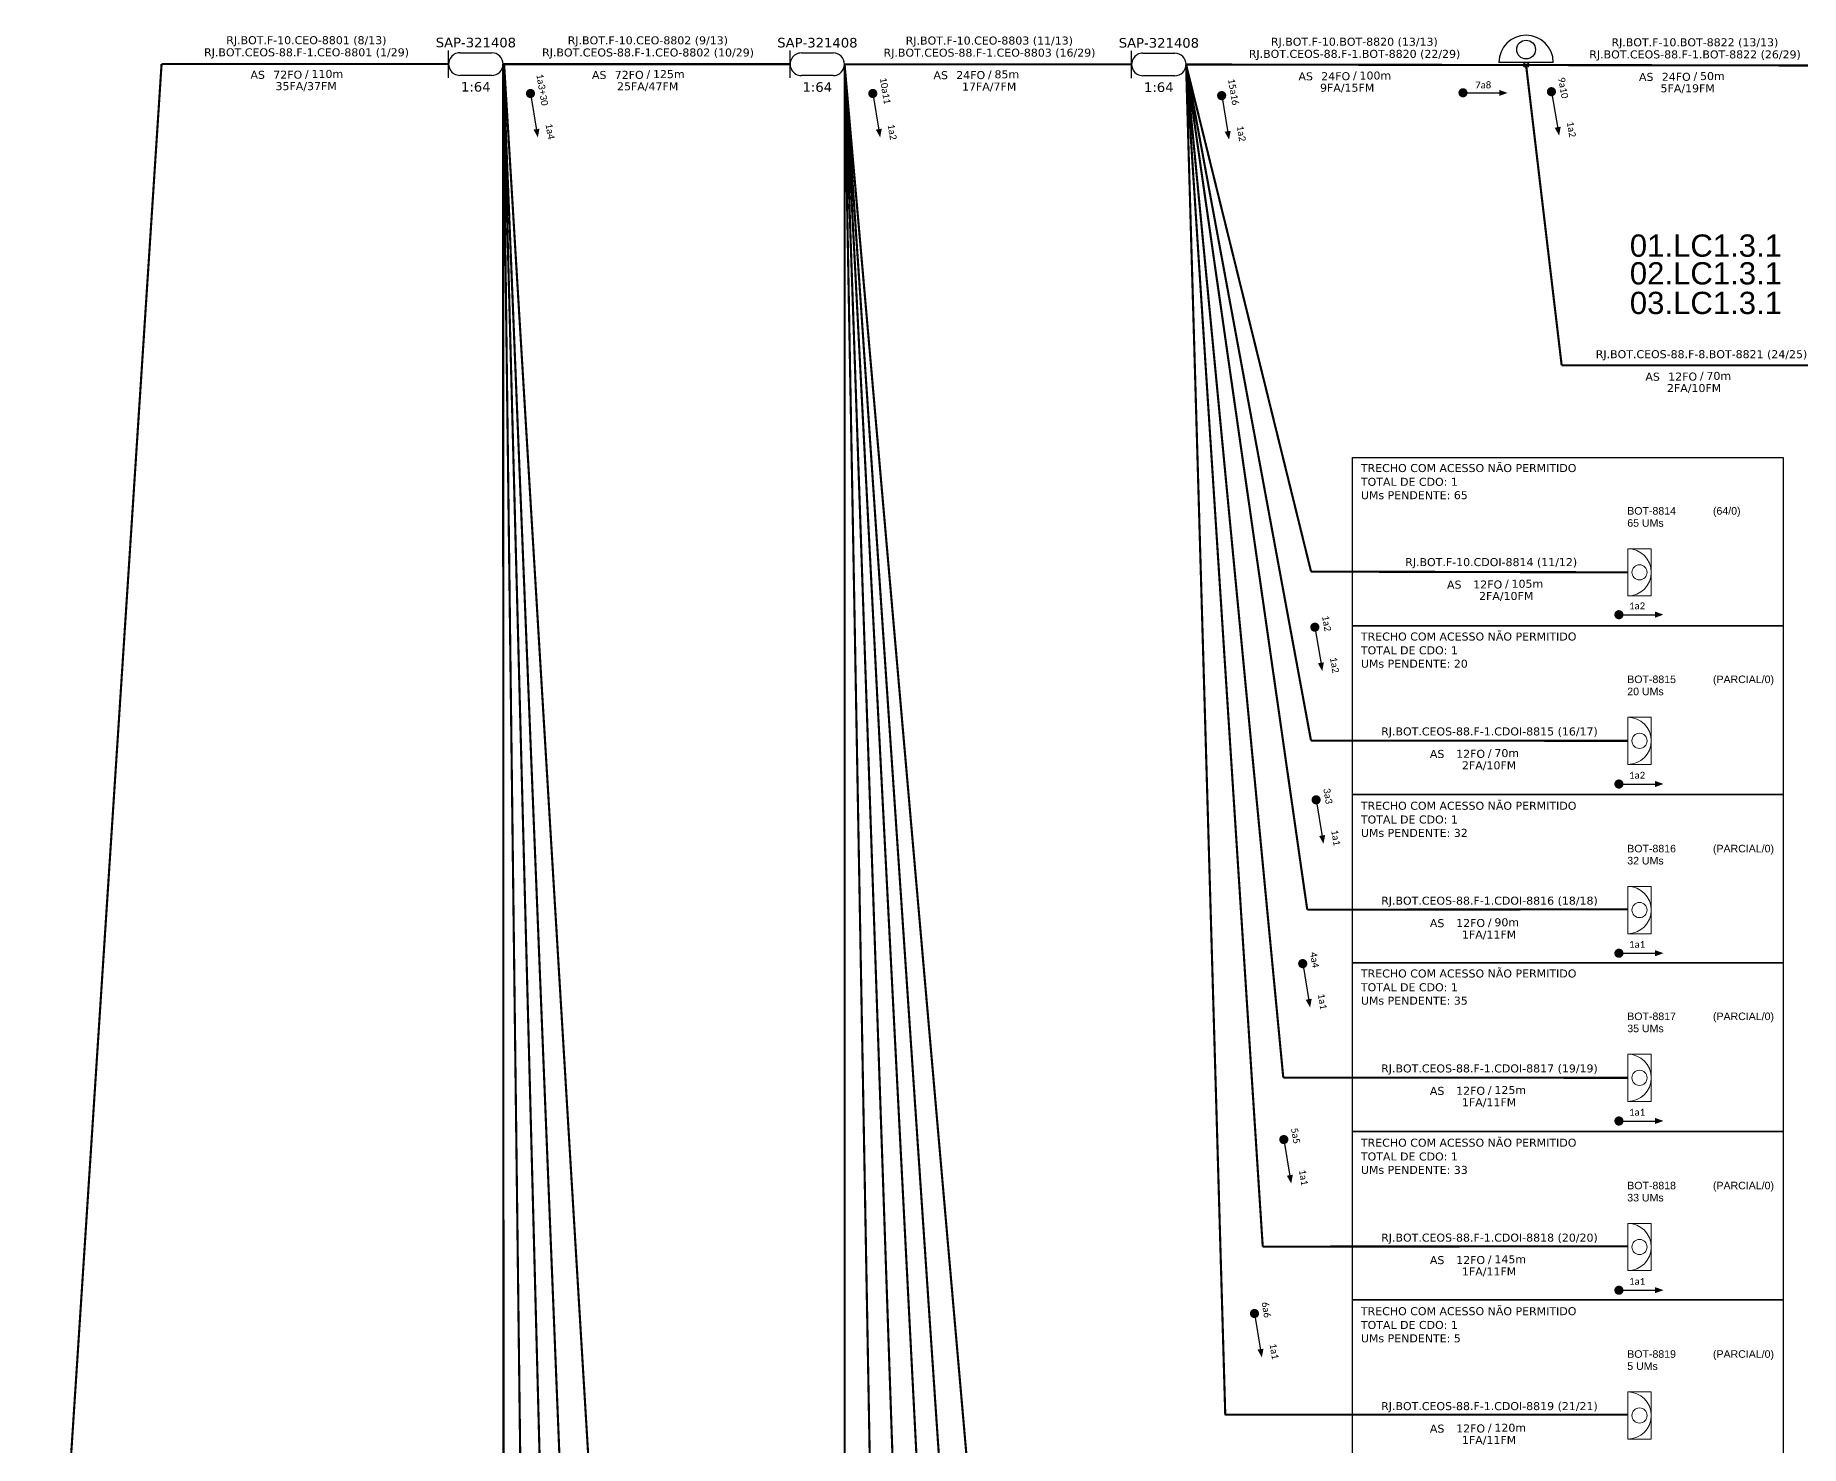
# Model space of a CAD drawing. Header units: millimetres. Extents: x 34016 to 34808, y 58032 to 59264.
# Drawn here: x 34036.5 to 34461.1, y 58644.9 to 58984.2 of the extents above; entities that cross this region are included whole.
import ezdxf
from ezdxf.enums import TextEntityAlignment as Align

# ---------------------------------------------------------------- set-up
doc = ezdxf.new("R2010")
doc.units = ezdxf.units.MM
for name, color, linetype, lineweight in [("20.0-LEGENDA DOS CDO'S", 1, 'Continuous', 0), ('20.1-CDO_INTERIOR', 1, 'Continuous', 0), ('40.1-ETIQUETAS', 1, 'Continuous', 20)]:
    doc.layers.add(name, color=color, linetype=linetype, lineweight=lineweight)
for name, color, linetype in [('20.4-CEOS', 1, 'Continuous'), ('CAP a instalar', 1, 'FENCELINE1'), ('label_cabos', 7, 'Continuous'), ('SETA', 7, 'Continuous'), ('texto', 255, 'Continuous')]:
    doc.layers.add(name, color=color, linetype=linetype)
doc.styles.add('ARIAL', font='arial.ttf')
doc.styles.add('siredit', font='verdana.ttf')
doc.linetypes.add('FENCELINE1', pattern='A,0.25,-0.1,[133,ltypeshp.shx,S=0.1,R=0,X=-0.1,Y=0],-0.1,1', length=1.45)

# ---------------------------------------------------------------- blocks, each defined once
blk = doc.blocks.new('ETIQUETA_RS5F')
at = {"layer": '40.1-ETIQUETAS', "color": 0, "style": 'siredit'}
blk.add_text('/', height=1.5, dxfattribs=at).set_placement((1.58, -1.95), align=Align.MIDDLE_RIGHT)
for tag, p in [('ETIQUETA_R_PRIMARIA', (1.21, 4.1)), ('ETIQUETA_R_SECUNDARIA', (1.21, 2.1)), ('F_ATIVAS/F_MORTAS', (1.14, -4.24))]:
    blk.add_attdef(tag, text='', height=1.5, dxfattribs=at).set_placement(p, align=Align.MIDDLE_CENTER)
for tag, p in [('TIPO_CABO', (-6.58, -2.12)), ('CAP_CABO', (0.4, -2.09))]:
    blk.add_attdef(tag, text='', height=1.5, dxfattribs=at).set_placement(p, align=Align.MIDDLE_RIGHT)
blk.add_attdef('METROS', text='', height=1.5, dxfattribs=at).set_placement((2.14, -1.95), align=Align.MIDDLE_LEFT)
for tag, p in [('FUSÃO_1', (0.85, -8.39)), ('FUSÃO_2', (0.85, -10.6)), ('FUSÃO_3', (0.85, -12.93)), ('FUSÃO_4', (0.85, -15.14)), ('FUSÃO_5', (0.85, -17.16))]:
    blk.add_attdef(tag, text='', height=1.5, dxfattribs=at).set_placement(p, align=Align.CENTER)
blk = doc.blocks.new('CDOE POSTE_')
at = {"color": 1}
blk.add_line((12.92, -5.49), (-2.38, -5.49), dxfattribs=at)
for centre, radius in [((5.27, -1.86), 2.64), ((5.27, -6.2), 0.708)]:
    blk.add_circle(centre, radius, dxfattribs=at)
blk.add_arc((5.27, -5.49), 7.65, 0, 180, dxfattribs=at)
blk = doc.blocks.new('CDOI_INT')
at = {"layer": '20.1-CDO_INTERIOR', "color": 0, "lineweight": 18}
blk.add_lwpolyline([(4.25, -4.25), (4.25, 4.25), (0, 4.25), (0, -4.25)], close=True, dxfattribs=at)
blk.add_circle((2.12, 0), 1.36, dxfattribs=at)
blk.add_arc((0, 0), 4.25, 270, 90, dxfattribs=at)
at = {"layer": "20.0-LEGENDA DOS CDO'S", "color": 0, "style": 'ARIAL'}
for tag, p in [('CDO_N', (-0.08, 10.38)), ('SURVEY', (-0.08, 8.2)), ('SPLITER_1', (21.18, 10.38)), ('SPLITER_2', (21.19, 8.68)), ('SAP', (-0.08, 6.23)), ('1:XX', (5.94, -2.22)), ('UMS', (5.94, -4.24))]:
    blk.add_attdef(tag, p, '', height=1.36, dxfattribs=at)
blk.add_attdef('FIBRAS_UTILIZADAS', text='', height=1.36, dxfattribs=at).set_placement((15.34, 10.38), align=Align.CENTER)

msp = doc.modelspace()

# ---------------------------------------------------------------- linework, layer by layer
at = {"const_width": 1.1}
for points in [[(34401.04, 58971.14, 1), (34401.23, 58970.06, 1)], [(34401.04, 58971.14, 1), (34401.23, 58970.06, 1)], [(34155.47, 58970.71, 1), (34155.66, 58969.63, 1)], [(34155.47, 58970.71, 1), (34155.66, 58969.63, 1)], [(34237.81, 58970.71, 1), (34238, 58969.63, 1)], [(34237.81, 58970.71, 1), (34238, 58969.63, 1)], [(34321.73, 58970.19, 1), (34321.91, 58969.1, 1)], [(34321.73, 58970.19, 1), (34321.91, 58969.1, 1)], [(34379.32, 58970.34, 1), (34380.42, 58970.34, 1)], [(34344.15, 58842.33, 1), (34344.33, 58841.25, 1)], [(34344.15, 58842.33, 1), (34344.33, 58841.25, 1)], [(34344.45, 58800.8, 1), (34344.63, 58799.72, 1)], [(34344.45, 58800.8, 1), (34344.63, 58799.72, 1)], [(34341.22, 58761.41, 1), (34341.41, 58760.32, 1)], [(34341.22, 58761.41, 1), (34341.41, 58760.32, 1)], [(34336.68, 58719.09, 1), (34336.86, 58718, 1)], [(34336.68, 58719.09, 1), (34336.86, 58718, 1)], [(34329.62, 58677.24, 1), (34329.8, 58676.16, 1)], [(34329.62, 58677.24, 1), (34329.8, 58676.16, 1)]]:
    msp.add_lwpolyline(points, format="xyb", close=True, dxfattribs=at)
at = {"color": 3}
for points in [[(34456.9, 58842.09), (34353.3, 58842.09), (34353.3, 58882.61), (34456.9, 58882.61)], [(34456.9, 58801.56), (34353.3, 58801.56), (34353.3, 58842.09), (34456.9, 58842.09)], [(34456.9, 58761.03), (34353.3, 58761.03), (34353.3, 58801.56), (34456.9, 58801.56)], [(34456.9, 58720.51), (34353.3, 58720.51), (34353.3, 58761.03), (34456.9, 58761.03)], [(34456.9, 58679.98), (34353.3, 58679.98), (34353.3, 58720.51), (34456.9, 58720.51)], [(34456.9, 58639.45), (34353.3, 58639.45), (34353.3, 58679.98), (34456.9, 58679.98)]]:
    msp.add_lwpolyline(points, close=True, dxfattribs=at)
for points in [[(34416.82, 58844.79, 1.1, 1.1, 1), (34417.92, 58844.79, 1.1, 1.1, 1)], [(34416.82, 58804.06, 1.1, 1.1, 1), (34417.92, 58804.06, 1.1, 1.1, 1)], [(34416.82, 58763.36, 1.1, 1.1, 1), (34417.92, 58763.36, 1.1, 1.1, 1)], [(34416.82, 58723.01, 1.1, 1.1, 1), (34417.92, 58723.01, 1.1, 1.1, 1)], [(34416.82, 58682.3, 1.1, 1.1, 1), (34417.92, 58682.3, 1.1, 1.1, 1)]]:
    msp.add_lwpolyline(points, format="xyseb", close=True)
at = {"layer": '20.4-CEOS'}
for p, q in [((34138.61, 58979.97), (34146.26, 58979.96)), ((34220.75, 58979.93), (34228.4, 58979.92)), ((34302.89, 58979.88), (34310.54, 58979.87)), ((34146.25, 58974.51), (34138.61, 58974.52)), ((34228.39, 58974.47), (34220.74, 58974.48)), ((34310.53, 58974.42), (34302.88, 58974.43))]:
    msp.add_line(p, q, dxfattribs=at)
for points in [[(34135.88, 58973.96), (34135.89, 58980.54)], [(34218.02, 58973.92), (34218.03, 58980.49)], [(34300.16, 58973.88), (34300.17, 58980.45)]]:
    msp.add_lwpolyline(points, dxfattribs=at)
for centre, start, end in [((34138.61, 58977.25), 89.9211, 269.9211), ((34146.25, 58977.24), 269.9211, 89.9211), ((34220.75, 58977.2), 89.9211, 269.9211), ((34228.39, 58977.19), 269.9211, 89.9211), ((34302.89, 58977.16), 89.9211, 269.9211), ((34310.53, 58977.15), 269.9211, 89.9211)]:
    msp.add_arc(centre, 2.72, start, end, dxfattribs=at)
at = {"layer": 'CAP a instalar', "linetype": 'FENCELINE1', "ltscale": 7, "const_width": 0.513}
for points in [[(34066.84, 58977.28), (34036.73, 58514.24)], [(34066.84, 58977.28), (34135.88, 58977.25)], [(34148.98, 58977.23), (34218.02, 58977.21)], [(34188.05, 58335.05), (34149.23, 58977.23)], [(34231.12, 58977.19), (34300.16, 58977.16)], [(34231.12, 58977.19), (34231.12, 58393.45)], [(34313.14, 58977.14), (34313.14, 58977.14), (34395.1, 58977.01)], [(34395.04, 58977.01), (34395.04, 58977.01), (34477.01, 58976.88)], [(34395.04, 58977.01), (34403.6, 58904.77)], [(34474.14, 58904.77), (34403.6, 58904.77)]]:
    msp.add_lwpolyline(points, dxfattribs=at)
at = {"layer": 'CAP a instalar', "color": 251, "linetype": 'FENCELINE1', "ltscale": 7, "const_width": 0.513}
for points in [[(34148.98, 58977.23), (34177.01, 58285.13)], [(34148.98, 58977.23), (34168.2, 58244.53)], [(34158.5, 58204.21), (34148.98, 58977.23)], [(34148.98, 58977.23), (34149.23, 58163.45)], [(34231.12, 58977.19), (34264.49, 58596.39)], [(34231.12, 58977.19), (34259.69, 58555.73)], [(34255, 58515.06), (34231.12, 58977.19)], [(34231.12, 58977.19), (34248.42, 58474.68)], [(34231.12, 58977.19), (34240.93, 58434.01)], [(34313.26, 58977.14), (34343.32, 58855.16)], [(34313.26, 58977.14), (34343.31, 58814.5)], [(34342.4, 58773.84), (34313.26, 58977.14)], [(34313.26, 58977.14), (34336.64, 58733.45)], [(34313.26, 58977.14), (34331.7, 58692.79)], [(34313.26, 58977.14), (34322.69, 58652.22)], [(34343.32, 58855.16), (34419.48, 58854.98)], [(34343.31, 58814.5), (34419.48, 58814.46)], [(34342.4, 58773.84), (34419.48, 58773.93)], [(34336.64, 58733.45), (34419.48, 58733.4)], [(34331.7, 58692.79), (34419.48, 58692.88)], [(34322.69, 58652.35), (34419.48, 58652.35)]]:
    msp.add_lwpolyline(points, dxfattribs=at)
at = {"layer": 'SETA'}
for points in [[(34155.57, 58970.17), (34157.12, 58960.84)], [(34155.57, 58970.17), (34157.12, 58960.84)], [(34237.9, 58970.17), (34239.46, 58960.84)], [(34237.9, 58970.17), (34239.46, 58960.84)], [(34321.82, 58969.65), (34323.38, 58960.32)], [(34321.82, 58969.65), (34323.38, 58960.32)], [(34379.87, 58970.34), (34389.33, 58970.34)], [(34401.14, 58970.6), (34402.76, 58961.29)], [(34401.14, 58970.6), (34402.76, 58961.29)], [(34417.37, 58844.79), (34426.82, 58844.79)], [(34344.24, 58841.79), (34345.8, 58832.46)], [(34344.24, 58841.79), (34345.8, 58832.46)], [(34417.37, 58804.06), (34426.82, 58804.06)], [(34344.54, 58800.26), (34346.1, 58790.93)], [(34344.54, 58800.26), (34346.1, 58790.93)], [(34341.32, 58760.87), (34342.87, 58751.54)], [(34341.32, 58760.87), (34342.87, 58751.54)], [(34417.37, 58763.36), (34426.82, 58763.36)], [(34417.37, 58723.01), (34426.82, 58723.01)], [(34336.77, 58718.54), (34338.33, 58709.22)], [(34336.77, 58718.54), (34338.33, 58709.22)], [(34417.37, 58682.3), (34426.82, 58682.3)], [(34329.71, 58676.7), (34331.27, 58667.37)], [(34329.71, 58676.7), (34331.27, 58667.37)]]:
    msp.add_lwpolyline(points, dxfattribs=at)
for points in [[(34388.57, 58971.03), (34390.59, 58970.3), (34388.57, 58969.57)], [(34157.74, 58961.71), (34157.34, 58959.61), (34156.29, 58961.47)], [(34157.74, 58961.71), (34157.34, 58959.61), (34156.29, 58961.47)], [(34240.07, 58961.71), (34239.68, 58959.61), (34238.63, 58961.47)], [(34240.07, 58961.71), (34239.68, 58959.61), (34238.63, 58961.47)], [(34323.99, 58961.19), (34323.6, 58959.08), (34322.54, 58960.95)], [(34323.99, 58961.19), (34323.6, 58959.08), (34322.54, 58960.95)], [(34403.37, 58962.16), (34402.99, 58960.05), (34401.92, 58961.91)], [(34403.37, 58962.16), (34402.99, 58960.05), (34401.92, 58961.91)], [(34426.06, 58845.54), (34428.08, 58844.81), (34426.06, 58844.07)], [(34346.41, 58833.34), (34346.02, 58831.23), (34344.96, 58833.09)], [(34346.41, 58833.34), (34346.02, 58831.23), (34344.96, 58833.09)], [(34426.06, 58804.81), (34428.08, 58804.08), (34426.06, 58803.34)], [(34346.71, 58791.8), (34346.32, 58789.69), (34345.26, 58791.56)], [(34346.71, 58791.8), (34346.32, 58789.69), (34345.26, 58791.56)], [(34426.06, 58764.11), (34428.08, 58763.37), (34426.06, 58762.64)], [(34343.48, 58752.41), (34343.09, 58750.3), (34342.04, 58752.17)], [(34343.48, 58752.41), (34343.09, 58750.3), (34342.04, 58752.17)], [(34426.06, 58723.76), (34428.08, 58723.02), (34426.06, 58722.29)], [(34338.94, 58710.09), (34338.55, 58707.98), (34337.49, 58709.85)], [(34338.94, 58710.09), (34338.55, 58707.98), (34337.49, 58709.85)], [(34426.06, 58683.05), (34428.08, 58682.32), (34426.06, 58681.59)], [(34331.88, 58668.25), (34331.49, 58666.14), (34330.44, 58668.01)], [(34331.88, 58668.25), (34331.49, 58666.14), (34330.44, 58668.01)]]:
    msp.add_solid(points, dxfattribs=at)

# ---------------------------------------------------------------- block references
at = {"layer": '40.1-ETIQUETAS'}
ref = msp.add_blockref('ETIQUETA_RS5F', (34100.19, 58977.37), dxfattribs=dict(at, xscale=1.283039983498748, yscale=1.283039983498748, zscale=1.283039983498748))
ref.add_attrib('ETIQUETA_R_PRIMARIA', 'RJ.BOT.F-10.CEO-8801 (8/13)', dxfattribs={"color": 0, "height": 1.9246, "style": 'siredit'}).set_placement((34101.66, 58982.99), align=Align.MIDDLE_CENTER)
ref.add_attrib('ETIQUETA_R_SECUNDARIA', 'RJ.BOT.CEOS-88.F-1.CEO-8801 (1/29)', dxfattribs={"color": 0, "height": 1.9246, "style": 'siredit'}).set_placement((34101.7, 58980.07), align=Align.MIDDLE_CENTER)
ref.add_attrib('TIPO_CABO', 'AS', dxfattribs={"color": 0, "height": 1.925, "style": 'siredit'}).set_placement((34091.7, 58974.66), align=Align.MIDDLE_RIGHT)
ref.add_attrib('CAP_CABO', '72FO', dxfattribs={"color": 0, "height": 1.925, "style": 'siredit'}).set_placement((34100.66, 58974.69), align=Align.MIDDLE_RIGHT)
ref.add_attrib('METROS', '110m', dxfattribs={"color": 0, "height": 1.925, "style": 'siredit'}).set_placement((34102.9, 58974.87), align=Align.MIDDLE_LEFT)
ref.add_attrib('F_ATIVAS/F_MORTAS', '35FA/37FM', dxfattribs={"color": 0, "height": 1.925, "style": 'siredit'}).set_placement((34101.61, 58971.93), align=Align.MIDDLE_CENTER)
ref = msp.add_blockref('ETIQUETA_RS5F', (34182.33, 58977.33), dxfattribs=dict(at, xscale=1.283039983498748, yscale=1.283039983498748, zscale=1.283039983498748))
ref.add_attrib('ETIQUETA_R_PRIMARIA', 'RJ.BOT.F-10.CEO-8802 (9/13)', dxfattribs={"color": 0, "height": 1.9246, "style": 'siredit'}).set_placement((34183.8, 58982.95), align=Align.MIDDLE_CENTER)
ref.add_attrib('ETIQUETA_R_SECUNDARIA', 'RJ.BOT.CEOS-88.F-1.CEO-8802 (10/29)', dxfattribs={"color": 0, "height": 1.9246, "style": 'siredit'}).set_placement((34183.84, 58980.03), align=Align.MIDDLE_CENTER)
ref.add_attrib('TIPO_CABO', 'AS', dxfattribs={"color": 0, "height": 1.925, "style": 'siredit'}).set_placement((34173.84, 58974.62), align=Align.MIDDLE_RIGHT)
ref.add_attrib('CAP_CABO', '72FO', dxfattribs={"color": 0, "height": 1.925, "style": 'siredit'}).set_placement((34182.8, 58974.65), align=Align.MIDDLE_RIGHT)
ref.add_attrib('METROS', '125m', dxfattribs={"color": 0, "height": 1.925, "style": 'siredit'}).set_placement((34185.04, 58974.82), align=Align.MIDDLE_LEFT)
ref.add_attrib('F_ATIVAS/F_MORTAS', '25FA/47FM', dxfattribs={"color": 0, "height": 1.925, "style": 'siredit'}).set_placement((34183.75, 58971.89), align=Align.MIDDLE_CENTER)
ref = msp.add_blockref('ETIQUETA_RS5F', (34264.47, 58977.29), dxfattribs=dict(at, xscale=1.283039983498748, yscale=1.283039983498748, zscale=1.283039983498748))
ref.add_attrib('ETIQUETA_R_PRIMARIA', 'RJ.BOT.F-10.CEO-8803 (11/13)', dxfattribs={"color": 0, "height": 1.9246, "style": 'siredit'}).set_placement((34265.94, 58982.9), align=Align.MIDDLE_CENTER)
ref.add_attrib('ETIQUETA_R_SECUNDARIA', 'RJ.BOT.CEOS-88.F-1.CEO-8803 (16/29)', dxfattribs={"color": 0, "height": 1.9246, "style": 'siredit'}).set_placement((34265.98, 58979.99), align=Align.MIDDLE_CENTER)
ref.add_attrib('TIPO_CABO', 'AS', dxfattribs={"color": 0, "height": 1.925, "style": 'siredit'}).set_placement((34255.98, 58974.57), align=Align.MIDDLE_RIGHT)
ref.add_attrib('CAP_CABO', '24FO', dxfattribs={"color": 0, "height": 1.925, "style": 'siredit'}).set_placement((34264.94, 58974.6), align=Align.MIDDLE_RIGHT)
ref.add_attrib('METROS', '85m', dxfattribs={"color": 0, "height": 1.925, "style": 'siredit'}).set_placement((34267.18, 58974.78), align=Align.MIDDLE_LEFT)
ref.add_attrib('F_ATIVAS/F_MORTAS', '17FA/7FM', dxfattribs={"color": 0, "height": 1.925, "style": 'siredit'}).set_placement((34265.89, 58971.84), align=Align.MIDDLE_CENTER)
ref = msp.add_blockref('ETIQUETA_RS5F', (34352.26, 58977), dxfattribs=dict(at, xscale=1.283039983498748, yscale=1.283039983498748, zscale=1.283039983498748))
ref.add_attrib('ETIQUETA_R_PRIMARIA', 'RJ.BOT.F-10.BOT-8820 (13/13)', dxfattribs={"color": 0, "height": 1.9246, "style": 'siredit'}).set_placement((34353.73, 58982.62), align=Align.MIDDLE_CENTER)
ref.add_attrib('ETIQUETA_R_SECUNDARIA', 'RJ.BOT.CEOS-88.F-1.BOT-8820 (22/29)', dxfattribs={"color": 0, "height": 1.9246, "style": 'siredit'}).set_placement((34353.78, 58979.7), align=Align.MIDDLE_CENTER)
ref.add_attrib('TIPO_CABO', 'AS', dxfattribs={"color": 0, "height": 1.925, "style": 'siredit'}).set_placement((34343.77, 58974.29), align=Align.MIDDLE_RIGHT)
ref.add_attrib('CAP_CABO', '24FO', dxfattribs={"color": 0, "height": 1.925, "style": 'siredit'}).set_placement((34352.73, 58974.32), align=Align.MIDDLE_RIGHT)
ref.add_attrib('METROS', '100m', dxfattribs={"color": 0, "height": 1.925, "style": 'siredit'}).set_placement((34354.97, 58974.49), align=Align.MIDDLE_LEFT)
ref.add_attrib('F_ATIVAS/F_MORTAS', '9FA/15FM', dxfattribs={"color": 0, "height": 1.925, "style": 'siredit'}).set_placement((34352, 58971.55), align=Align.MIDDLE_CENTER)
ref = msp.add_blockref('ETIQUETA_RS5F', (34434.17, 58976.87), dxfattribs=dict(at, xscale=1.283039983498748, yscale=1.283039983498748, zscale=1.283039983498748))
ref.add_attrib('ETIQUETA_R_PRIMARIA', 'RJ.BOT.F-10.BOT-8822 (13/13)', dxfattribs={"color": 0, "height": 1.9246, "style": 'siredit'}).set_placement((34435.64, 58982.48), align=Align.MIDDLE_CENTER)
ref.add_attrib('ETIQUETA_R_SECUNDARIA', 'RJ.BOT.CEOS-88.F-1.BOT-8822 (26/29)', dxfattribs={"color": 0, "height": 1.9246, "style": 'siredit'}).set_placement((34435.68, 58979.57), align=Align.MIDDLE_CENTER)
ref.add_attrib('TIPO_CABO', 'AS', dxfattribs={"color": 0, "height": 1.925, "style": 'siredit'}).set_placement((34425.68, 58974.16), align=Align.MIDDLE_RIGHT)
ref.add_attrib('CAP_CABO', '24FO', dxfattribs={"color": 0, "height": 1.925, "style": 'siredit'}).set_placement((34434.64, 58974.18), align=Align.MIDDLE_RIGHT)
ref.add_attrib('METROS', '50m', dxfattribs={"color": 0, "height": 1.925, "style": 'siredit'}).set_placement((34436.88, 58974.36), align=Align.MIDDLE_LEFT)
ref.add_attrib('F_ATIVAS/F_MORTAS', '5FA/19FM', dxfattribs={"color": 0, "height": 1.925, "style": 'siredit'}).set_placement((34433.91, 58971.42), align=Align.MIDDLE_CENTER)
ref = msp.add_blockref('ETIQUETA_RS5F', (34435.71, 58904.76), dxfattribs=dict(at, xscale=1.283039983498748, yscale=1.283039983498748, zscale=1.283039983498748))
ref.add_attrib('ETIQUETA_R_SECUNDARIA', 'RJ.BOT.CEOS-88.F-8.BOT-8821 (24/25)', dxfattribs={"color": 0, "height": 1.9246, "style": 'siredit'}).set_placement((34437.23, 58907.46), align=Align.MIDDLE_CENTER)
ref.add_attrib('TIPO_CABO', 'AS', dxfattribs={"color": 0, "height": 1.925, "style": 'siredit'}).set_placement((34427.22, 58902.04), align=Align.MIDDLE_RIGHT)
ref.add_attrib('CAP_CABO', '12FO', dxfattribs={"color": 0, "height": 1.925, "style": 'siredit'}).set_placement((34436.18, 58902.07), align=Align.MIDDLE_RIGHT)
ref.add_attrib('METROS', '70m', dxfattribs={"color": 0, "height": 1.925, "style": 'siredit'}).set_placement((34438.42, 58902.25), align=Align.MIDDLE_LEFT)
ref.add_attrib('F_ATIVAS/F_MORTAS', '2FA/10FM', dxfattribs={"color": 0, "height": 1.925, "style": 'siredit'}).set_placement((34435.45, 58899.31), align=Align.MIDDLE_CENTER)
at = {"layer": '40.1-ETIQUETAS', "color": 251}
ref = msp.add_blockref('CDOI_INT', (34419.48, 58854.98), dxfattribs=dict(at, xscale=1.336957873303117, yscale=1.336957873303117, zscale=1.336957873303117))
ref.add_attrib('CDO_N', 'BOT-8814', (34419.37, 58868.86), dxfattribs={"layer": "20.0-LEGENDA DOS CDO'S", "color": 0, "height": 1.819, "style": 'ARIAL'})
ref.add_attrib('FIBRAS_UTILIZADAS', '(64/0)', (34439.99, 58868.86), dxfattribs={"layer": "20.0-LEGENDA DOS CDO'S", "color": 0, "height": 1.819, "style": 'ARIAL'})
ref.add_attrib('SURVEY', '65 UMs', (34419.38, 58865.95), dxfattribs={"layer": "20.0-LEGENDA DOS CDO'S", "color": 0, "height": 1.819, "style": 'ARIAL'})
ref = msp.add_blockref('ETIQUETA_RS5F', (34388.83, 58854.75), dxfattribs=dict(at, xscale=1.283039976607909, yscale=1.283039976607909, zscale=1.283039976607909))
ref.add_attrib('ETIQUETA_R_SECUNDARIA', 'RJ.BOT.F-10.CDOI-8814 (11/12)', dxfattribs={"color": 0, "height": 1.9246, "style": 'siredit'}).set_placement((34386.64, 58857.45), align=Align.MIDDLE_CENTER)
ref.add_attrib('TIPO_CABO', 'AS ', dxfattribs={"color": 0, "height": 1.925, "style": 'siredit'}).set_placement((34380.34, 58852.03), align=Align.MIDDLE_RIGHT)
ref.add_attrib('CAP_CABO', '12FO', dxfattribs={"color": 0, "height": 1.925, "style": 'siredit'}).set_placement((34389.3, 58852.06), align=Align.MIDDLE_RIGHT)
ref.add_attrib('METROS', '105m', dxfattribs={"color": 0, "height": 1.925, "style": 'siredit'}).set_placement((34391.54, 58852.24), align=Align.MIDDLE_LEFT)
ref.add_attrib('F_ATIVAS/F_MORTAS', '2FA/10FM', dxfattribs={"color": 0, "height": 1.925, "style": 'siredit'}).set_placement((34390.25, 58849.3), align=Align.MIDDLE_CENTER)
ref = msp.add_blockref('CDOI_INT', (34419.48, 58814.46), dxfattribs=dict(at, xscale=1.336957873303117, yscale=1.336957873303117, zscale=1.336957873303117))
ref.add_attrib('CDO_N', 'BOT-8815', (34419.37, 58828.34), dxfattribs={"layer": "20.0-LEGENDA DOS CDO'S", "color": 0, "height": 1.819, "style": 'ARIAL'})
ref.add_attrib('FIBRAS_UTILIZADAS', '(PARCIAL/0)', (34439.99, 58828.34), dxfattribs={"layer": "20.0-LEGENDA DOS CDO'S", "color": 0, "height": 1.8186, "style": 'ARIAL'})
ref.add_attrib('SURVEY', '20 UMs', (34419.38, 58825.42), dxfattribs={"layer": "20.0-LEGENDA DOS CDO'S", "color": 0, "height": 1.819, "style": 'ARIAL'})
ref = msp.add_blockref('ETIQUETA_RS5F', (34384.71, 58814.02), dxfattribs=dict(at, xscale=1.283039976607909, yscale=1.283039976607909, zscale=1.283039976607909))
ref.add_attrib('ETIQUETA_R_SECUNDARIA', 'RJ.BOT.CEOS-88.F-1.CDOI-8815 (16/17)', dxfattribs={"color": 0, "height": 1.9246, "style": 'siredit'}).set_placement((34386.23, 58816.72), align=Align.MIDDLE_CENTER)
ref.add_attrib('TIPO_CABO', 'AS ', dxfattribs={"color": 0, "height": 1.925, "style": 'siredit'}).set_placement((34376.22, 58811.3), align=Align.MIDDLE_RIGHT)
ref.add_attrib('CAP_CABO', '12FO', dxfattribs={"color": 0, "height": 1.925, "style": 'siredit'}).set_placement((34385.18, 58811.33), align=Align.MIDDLE_RIGHT)
ref.add_attrib('METROS', '70m', dxfattribs={"color": 0, "height": 1.925, "style": 'siredit'}).set_placement((34387.42, 58811.51), align=Align.MIDDLE_LEFT)
ref.add_attrib('F_ATIVAS/F_MORTAS', '2FA/10FM', dxfattribs={"color": 0, "height": 1.925, "style": 'siredit'}).set_placement((34386.14, 58808.57), align=Align.MIDDLE_CENTER)
ref = msp.add_blockref('CDOI_INT', (34419.48, 58773.75), dxfattribs=dict(at, xscale=1.336957873303117, yscale=1.336957873303117, zscale=1.336957873303117))
ref.add_attrib('CDO_N', 'BOT-8816', (34419.37, 58787.63), dxfattribs={"layer": "20.0-LEGENDA DOS CDO'S", "color": 0, "height": 1.819, "style": 'ARIAL'})
ref.add_attrib('FIBRAS_UTILIZADAS', '(PARCIAL/0)', (34439.99, 58787.63), dxfattribs={"layer": "20.0-LEGENDA DOS CDO'S", "color": 0, "height": 1.8186, "style": 'ARIAL'})
ref.add_attrib('SURVEY', '32 UMs', (34419.38, 58784.72), dxfattribs={"layer": "20.0-LEGENDA DOS CDO'S", "color": 0, "height": 1.819, "style": 'ARIAL'})
ref = msp.add_blockref('ETIQUETA_RS5F', (34384.71, 58773.31), dxfattribs=dict(at, xscale=1.283039976607909, yscale=1.283039976607909, zscale=1.283039976607909))
ref.add_attrib('ETIQUETA_R_SECUNDARIA', 'RJ.BOT.CEOS-88.F-1.CDOI-8816 (18/18)', dxfattribs={"color": 0, "height": 1.9246, "style": 'siredit'}).set_placement((34386.23, 58776.01), align=Align.MIDDLE_CENTER)
ref.add_attrib('TIPO_CABO', 'AS ', dxfattribs={"color": 0, "height": 1.925, "style": 'siredit'}).set_placement((34376.22, 58770.6), align=Align.MIDDLE_RIGHT)
ref.add_attrib('CAP_CABO', '12FO', dxfattribs={"color": 0, "height": 1.925, "style": 'siredit'}).set_placement((34385.18, 58770.63), align=Align.MIDDLE_RIGHT)
ref.add_attrib('METROS', '90m', dxfattribs={"color": 0, "height": 1.925, "style": 'siredit'}).set_placement((34387.42, 58770.81), align=Align.MIDDLE_LEFT)
ref.add_attrib('F_ATIVAS/F_MORTAS', '1FA/11FM', dxfattribs={"color": 0, "height": 1.925, "style": 'siredit'}).set_placement((34386.14, 58767.87), align=Align.MIDDLE_CENTER)
ref = msp.add_blockref('CDOI_INT', (34419.48, 58733.4), dxfattribs=dict(at, xscale=1.336957873303117, yscale=1.336957873303117, zscale=1.336957873303117))
ref.add_attrib('CDO_N', 'BOT-8817', (34419.37, 58747.28), dxfattribs={"layer": "20.0-LEGENDA DOS CDO'S", "color": 0, "height": 1.819, "style": 'ARIAL'})
ref.add_attrib('FIBRAS_UTILIZADAS', '(PARCIAL/0)', (34439.99, 58747.28), dxfattribs={"layer": "20.0-LEGENDA DOS CDO'S", "color": 0, "height": 1.8186, "style": 'ARIAL'})
ref.add_attrib('SURVEY', '35 UMs', (34419.38, 58744.37), dxfattribs={"layer": "20.0-LEGENDA DOS CDO'S", "color": 0, "height": 1.819, "style": 'ARIAL'})
ref = msp.add_blockref('ETIQUETA_RS5F', (34384.71, 58732.96), dxfattribs=dict(at, xscale=1.283039976607909, yscale=1.283039976607909, zscale=1.283039976607909))
ref.add_attrib('ETIQUETA_R_SECUNDARIA', 'RJ.BOT.CEOS-88.F-1.CDOI-8817 (19/19)', dxfattribs={"color": 0, "height": 1.9246, "style": 'siredit'}).set_placement((34386.23, 58735.66), align=Align.MIDDLE_CENTER)
ref.add_attrib('TIPO_CABO', 'AS ', dxfattribs={"color": 0, "height": 1.925, "style": 'siredit'}).set_placement((34376.22, 58730.25), align=Align.MIDDLE_RIGHT)
ref.add_attrib('CAP_CABO', '12FO', dxfattribs={"color": 0, "height": 1.925, "style": 'siredit'}).set_placement((34385.18, 58730.28), align=Align.MIDDLE_RIGHT)
ref.add_attrib('METROS', '125m', dxfattribs={"color": 0, "height": 1.925, "style": 'siredit'}).set_placement((34387.42, 58730.46), align=Align.MIDDLE_LEFT)
ref.add_attrib('F_ATIVAS/F_MORTAS', '1FA/11FM', dxfattribs={"color": 0, "height": 1.925, "style": 'siredit'}).set_placement((34386.14, 58727.52), align=Align.MIDDLE_CENTER)
ref = msp.add_blockref('CDOI_INT', (34419.48, 58692.7), dxfattribs=dict(at, xscale=1.336957873303117, yscale=1.336957873303117, zscale=1.336957873303117))
ref.add_attrib('CDO_N', 'BOT-8818', (34419.37, 58706.58), dxfattribs={"layer": "20.0-LEGENDA DOS CDO'S", "color": 0, "height": 1.819, "style": 'ARIAL'})
ref.add_attrib('FIBRAS_UTILIZADAS', '(PARCIAL/0)', (34439.99, 58706.58), dxfattribs={"layer": "20.0-LEGENDA DOS CDO'S", "color": 0, "height": 1.8186, "style": 'ARIAL'})
ref.add_attrib('SURVEY', '33 UMs', (34419.38, 58703.66), dxfattribs={"layer": "20.0-LEGENDA DOS CDO'S", "color": 0, "height": 1.819, "style": 'ARIAL'})
ref = msp.add_blockref('ETIQUETA_RS5F', (34384.71, 58692.26), dxfattribs=dict(at, xscale=1.283039976607909, yscale=1.283039976607909, zscale=1.283039976607909))
ref.add_attrib('ETIQUETA_R_SECUNDARIA', 'RJ.BOT.CEOS-88.F-1.CDOI-8818 (20/20)', dxfattribs={"color": 0, "height": 1.9246, "style": 'siredit'}).set_placement((34386.23, 58694.96), align=Align.MIDDLE_CENTER)
ref.add_attrib('TIPO_CABO', 'AS ', dxfattribs={"color": 0, "height": 1.925, "style": 'siredit'}).set_placement((34376.22, 58689.55), align=Align.MIDDLE_RIGHT)
ref.add_attrib('CAP_CABO', '12FO', dxfattribs={"color": 0, "height": 1.925, "style": 'siredit'}).set_placement((34385.18, 58689.57), align=Align.MIDDLE_RIGHT)
ref.add_attrib('METROS', '145m', dxfattribs={"color": 0, "height": 1.925, "style": 'siredit'}).set_placement((34387.42, 58689.75), align=Align.MIDDLE_LEFT)
ref.add_attrib('F_ATIVAS/F_MORTAS', '1FA/11FM', dxfattribs={"color": 0, "height": 1.925, "style": 'siredit'}).set_placement((34386.14, 58686.81), align=Align.MIDDLE_CENTER)
ref = msp.add_blockref('CDOI_INT', (34419.48, 58652.17), dxfattribs=dict(at, xscale=1.336957873303117, yscale=1.336957873303117, zscale=1.336957873303117))
ref.add_attrib('CDO_N', 'BOT-8819', (34419.37, 58666.05), dxfattribs={"layer": "20.0-LEGENDA DOS CDO'S", "color": 0, "height": 1.819, "style": 'ARIAL'})
ref.add_attrib('FIBRAS_UTILIZADAS', '(PARCIAL/0)', (34439.99, 58666.05), dxfattribs={"layer": "20.0-LEGENDA DOS CDO'S", "color": 0, "height": 1.8186, "style": 'ARIAL'})
ref.add_attrib('SURVEY', '5 UMs', (34419.38, 58663.14), dxfattribs={"layer": "20.0-LEGENDA DOS CDO'S", "color": 0, "height": 1.819, "style": 'ARIAL'})
ref = msp.add_blockref('ETIQUETA_RS5F', (34384.71, 58651.73), dxfattribs=dict(at, xscale=1.283039976607909, yscale=1.283039976607909, zscale=1.283039976607909))
ref.add_attrib('ETIQUETA_R_SECUNDARIA', 'RJ.BOT.CEOS-88.F-1.CDOI-8819 (21/21)', dxfattribs={"color": 0, "height": 1.9246, "style": 'siredit'}).set_placement((34386.23, 58654.43), align=Align.MIDDLE_CENTER)
ref.add_attrib('TIPO_CABO', 'AS ', dxfattribs={"color": 0, "height": 1.925, "style": 'siredit'}).set_placement((34376.22, 58649.02), align=Align.MIDDLE_RIGHT)
ref.add_attrib('CAP_CABO', '12FO', dxfattribs={"color": 0, "height": 1.925, "style": 'siredit'}).set_placement((34385.18, 58649.05), align=Align.MIDDLE_RIGHT)
ref.add_attrib('METROS', '120m', dxfattribs={"color": 0, "height": 1.925, "style": 'siredit'}).set_placement((34387.42, 58649.23), align=Align.MIDDLE_LEFT)
ref.add_attrib('F_ATIVAS/F_MORTAS', '1FA/11FM', dxfattribs={"color": 0, "height": 1.925, "style": 'siredit'}).set_placement((34386.14, 58646.29), align=Align.MIDDLE_CENTER)
at = {"layer": 'label_cabos', "xscale": 0.8553599894046784, "yscale": 0.8553599894046784, "zscale": 0.85536}
msp.add_blockref('CDOE POSTE_', (34390.53, 58982.32), dxfattribs=at)

# ---------------------------------------------------------------- texts
at = {"color": 3, "style": 'siredit'}
for s, p in [('TRECHO COM ACESSO NÃO PERMITIDO', (34355.31, 58879.11)), ('TOTAL DE CDO: 1', (34355.31, 58875.8)), ('UMs PENDENTE: 65', (34355.31, 58872.58)), ('TRECHO COM ACESSO NÃO PERMITIDO', (34355.31, 58838.58)), ('TOTAL DE CDO: 1', (34355.31, 58835.27)), ('UMs PENDENTE: 20', (34355.31, 58832.05)), ('TRECHO COM ACESSO NÃO PERMITIDO', (34355.31, 58797.88)), ('TOTAL DE CDO: 1', (34355.31, 58794.57)), ('UMs PENDENTE: 32', (34355.31, 58791.35)), ('TRECHO COM ACESSO NÃO PERMITIDO', (34355.31, 58757.53)), ('TOTAL DE CDO: 1', (34355.31, 58754.22)), ('UMs PENDENTE: 35', (34355.31, 58751)), ('TRECHO COM ACESSO NÃO PERMITIDO', (34355.31, 58716.83)), ('TOTAL DE CDO: 1', (34355.31, 58713.51)), ('UMs PENDENTE: 33', (34355.31, 58710.29)), ('TRECHO COM ACESSO NÃO PERMITIDO', (34355.31, 58676.3)), ('TOTAL DE CDO: 1', (34355.31, 58672.99)), ('UMs PENDENTE: 5', (34355.31, 58669.77))]:
    msp.add_text(s, height=1.9246, dxfattribs=at).set_placement(p)
at = {"char_height": 1.65, "width": 27.8947, "attachment_point": 5, "style": 'ARIAL'}
for s, insert in [('\\C7;\\fCalibri|b0|i0|c0|p34;1a2', (34421.75, 58846.91)), ('\\C7;\\fCalibri|b0|i0|c0|p34;1a2', (34421.75, 58806.18)), ('\\C7;\\fCalibri|b0|i0|c0|p34;1a1', (34421.75, 58765.48)), ('\\C7;\\fCalibri|b0|i0|c0|p34;1a1', (34421.75, 58725.13)), ('\\C7;\\fCalibri|b0|i0|c0|p34;1a1', (34421.75, 58684.43))]:
    msp.add_mtext(s, dxfattribs=dict(at, insert=insert))
at = {"layer": '20.4-CEOS', "style": 'siredit'}
for tag, text, p in [('SAP-321408', 'SAP 321408', (34142.44, 58983.58)), ('SAP-321408', 'SAP 321408', (34224.58, 58983.54)), ('SAP-321408', 'SAP 321408', (34306.72, 58983.5)), ('1:64', '1:XX', (34142.42, 58972.93)), ('1:64', '1:XX', (34224.56, 58972.88)), ('1:64', '1:XX', (34306.7, 58972.84))]:
    msp.add_attdef(tag, text=text, height=2.308, rotation=359.9211, dxfattribs=at).set_placement(p, align=Align.TOP_CENTER)
at = {"layer": 'texto', "char_height": 1.65, "width": 27.8947, "attachment_point": 5}
for s, insert, rotation in [('\\C7;\\fCalibri|b0|i0|c0|p34;1a3+30', (34158.41, 58971.07), 279.4775), ('\\C7;\\fCalibri|b0|i0|c0|p34;10a11', (34240.91, 58970.81), 279.4775), ('\\C7;\\fCalibri|b0|i0|c0|p34;15a16', (34324.66, 58970.55), 279.4775), ('\\C7;\\fCalibri|b0|i0|c0|p34;9a10', (34403.97, 58971.53), 279.8902), ('\\C7;\\fCalibri|b0|i0|c0|p34;1a2', (34405.94, 58961.52), 279.8902), ('\\C7;\\fCalibri|b0|i0|c0|p34;1a4', (34160.3, 58961.05), 279.4775), ('\\C7;\\fCalibri|b0|i0|c0|p34;1a2', (34242.58, 58960.91), 279.4775), ('\\C7;\\fCalibri|b0|i0|c0|p34;1a2', (34326.56, 58960.53), 279.4775), ('\\C7;\\fCalibri|b0|i0|c0|p34;1a2', (34347.08, 58842.69), 279.4775), ('\\C7;\\fCalibri|b0|i0|c0|p34;1a2', (34348.98, 58832.68), 279.4775), ('\\C7;\\fCalibri|b0|i0|c0|p34;3a3', (34347.38, 58801.16), 279.4775), ('\\C7;\\fCalibri|b0|i0|c0|p34;1a1', (34349.28, 58791.14), 279.4775), ('\\C7;\\fCalibri|b0|i0|c0|p34;4a4', (34344.16, 58761.77), 279.4775), ('\\C7;\\fCalibri|b0|i0|c0|p34;1a1', (34346.05, 58751.75), 279.4775), ('\\C7;\\fCalibri|b0|i0|c0|p34;5a5', (34339.61, 58719.45), 279.4775), ('\\C7;\\fCalibri|b0|i0|c0|p34;1a1', (34341.51, 58709.43), 279.4775), ('\\C7;\\fCalibri|b0|i0|c0|p34;6a6', (34332.55, 58677.6), 279.4775), ('\\C7;\\fCalibri|b0|i0|c0|p34;1a1', (34334.45, 58667.59), 279.4775)]:
    msp.add_mtext(s, dxfattribs=dict(at, insert=insert, rotation=rotation))
at = {"layer": 'texto', "insert": (34384.73, 58972.2), "char_height": 1.65, "width": 27.8947, "attachment_point": 5}
msp.add_mtext('\\C7;\\fCalibri|b0|i0|c0|p34;7a8', dxfattribs=at)
at = {"layer": 'texto', "color": 3, "char_height": 5.355, "width": 41.71, "attachment_point": 5}
for s, insert in [('\\fArial|b0|i0;01.LC1.3.1', (34438.29, 58933.54)), ('\\fArial|b0|i0;02.LC1.3.1', (34438.29, 58926.87)), ('\\fArial|b0|i0;03.LC1.3.1', (34438.29, 58919.75))]:
    msp.add_mtext(s, dxfattribs=dict(at, insert=insert))

doc.saveas('drawing.dxf')
